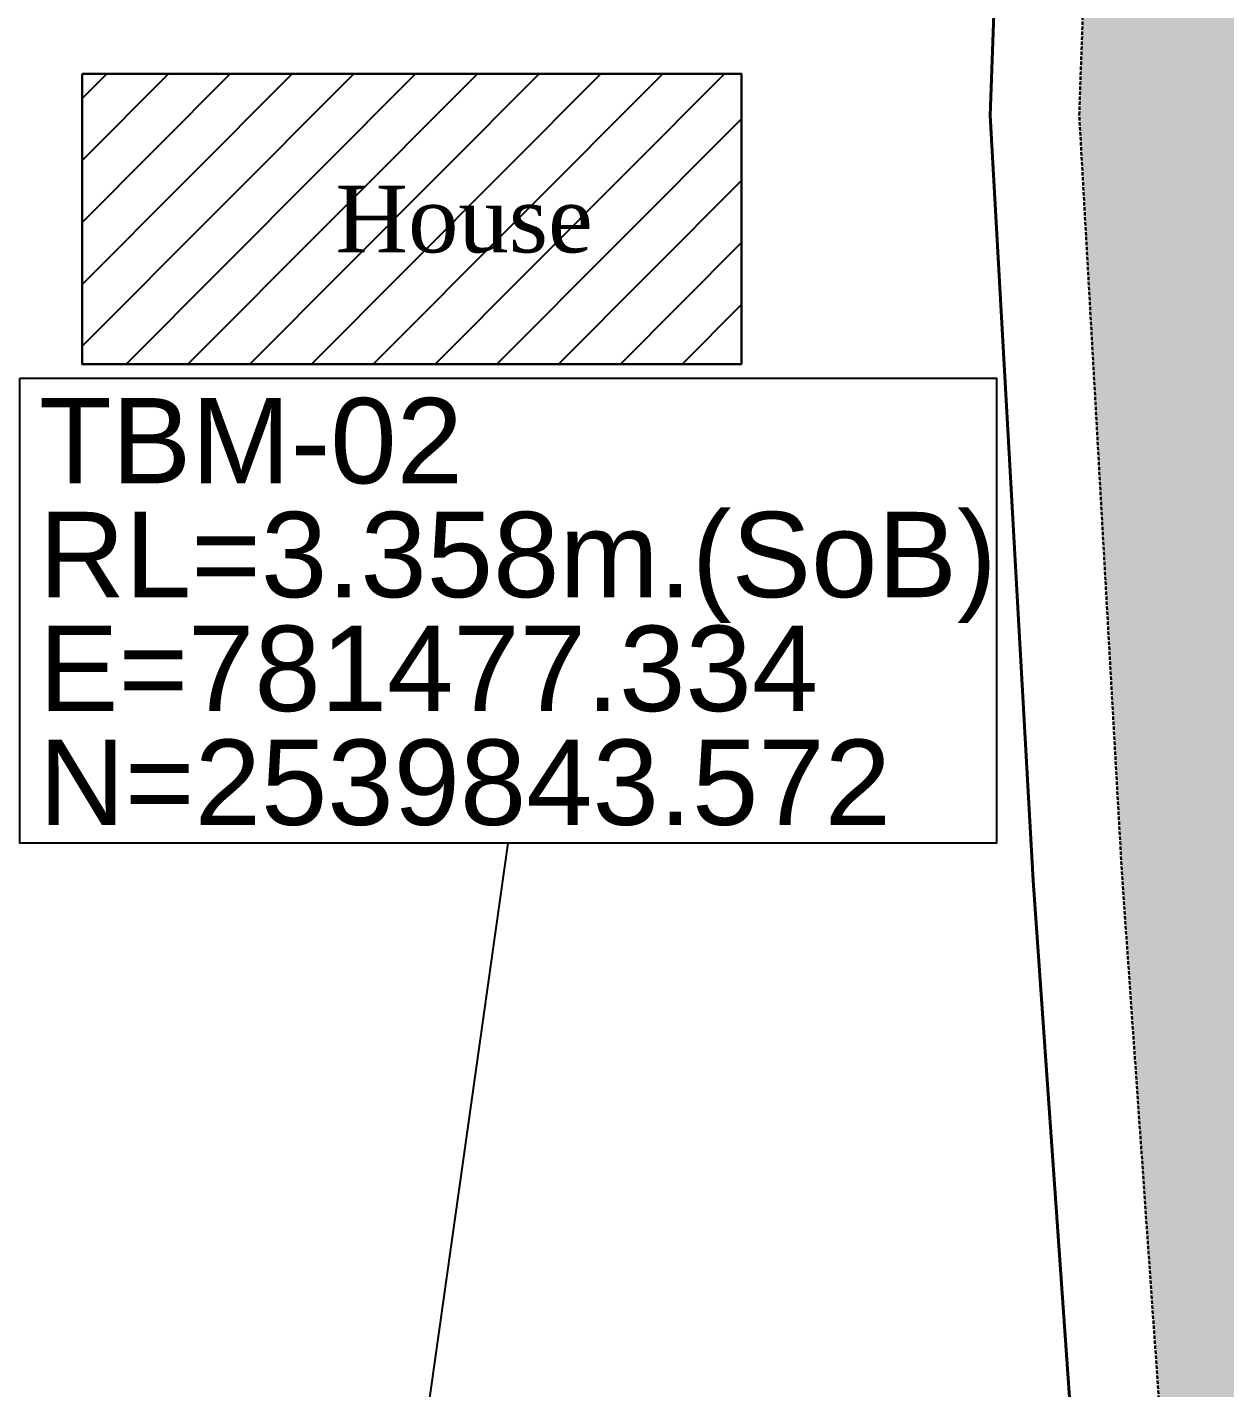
# Model space of a CAD drawing. Header units: inches. Extents: x 215676 to 3518780154, y 2761699 to 325936546.
# Drawn here: x 112945568 to 112972500, y 9488327 to 9518921 of the extents above; entities that cross this region are included whole.
import ezdxf
from ezdxf.enums import TextEntityAlignment as Align

# ---------------------------------------------------------------- set-up
doc = ezdxf.new("R2010")
doc.units = ezdxf.units.IN
doc.header["$LTSCALE"] = 20
doc.header["$MEASUREMENT"] = 0
doc.linetypes.add('DASHED', pattern=[0.75, 0.5, -0.25])
doc.linetypes.add('DASHED2', pattern=[0.375, 0.25, -0.125])
for name, color, linetype, lineweight in [('KHAL+RIVER BANK', 160, 'Continuous', 18), ('SEMI_PUCCA', 66, 'Continuous', 30), ('Water Body', 4, 'Continuous', 18), ('Water Line', 4, 'DASHED', 18)]:
    doc.layers.add(name, color=color, linetype=linetype, lineweight=lineweight)
doc.layers.add('Text', color=7, linetype='Continuous')
doc.styles.get("Standard").update_dxf_attribs({"font": 'times.ttf', "height": 1})
doc.styles.add('text', font='arial.ttf')
doc.styles.add('TR', font='times.ttf')
doc.dimstyles.get("Standard").update_dxf_attribs({"dimtxt": 0.18, "dimasz": 0.18, "dimexe": 0.18, "dimexo": 0.0625, "dimgap": 0.09, "dimtad": 0, "dimtih": 1, "dimtoh": 1, "dimdec": 4, "dimzin": 0, "dimdsep": 46, "dimtxsty": 'Standard', "dimcen": 0.09, "dimadec": 0, "dimazin": 0, "dimtfac": 1, "dimtdec": 4, "dimtofl": 0, "dimtmove": 0, "dimatfit": 3, "dimfxl": 1, "dimtolj": 1, "dimtzin": 0, "dimarcsym": 0})

msp = doc.modelspace()

# ---------------------------------------------------------------- hatches: boundary and pattern name
at = {"layer": 'SEMI_PUCCA', "lineweight": 25, "ltscale": 0.2}
h = msp.add_hatch(dxfattribs=at)
h.set_pattern_fill('ANSI31', color=256, scale=7867.43620184867)
h.set_pattern_definition([(45, (-659396366.2460881, -2491106631.102173), (-695.3896861099662, 695.3896861099663), [])])
h.paths.add_polyline_path([(112961351.399496, 9486368.41755104), (112962558.6348017, 9477549.682912827), (112968559.0845851, 9477918.69858551), (112967131.7362117, 9486685.726480484)])
h.paths.add_polyline_path([(112961444.1046809, 9477427.926527023), (112961402.5685939, 9479366.797401428), (112959087.3560694, 9479317.199001312), (112959128.8921717, 9477378.328126907)])
h.paths.add_polyline_path([(112961629.4630641, 9511346.637115479), (112961629.4630641, 9517876.822008133), (112946800.8889674, 9517876.822008133), (112946800.8889674, 9511346.637115479)])
h.paths.add_polyline_path([(112961897.6524664, 9480788.496566389), (112968284.4491636, 9481305.829104695), (112968103.1863198, 9483543.633314569), (112961716.3896226, 9483026.300776262)], flags=25)
h.paths.add_polyline_path([(112952123.1114627, 9513453.991741294), (112958530.8259544, 9513453.991741294), (112958530.8259544, 9515699.125122694), (112952123.1114627, 9515699.125122694)], flags=24)
at = {"layer": 'Water Line', "linetype": 'Continuous', "lineweight": 9, "ltscale": 15, "true_color": 0x7aafdf}
h = msp.add_hatch(dxfattribs=at)
h.set_pattern_fill('ANSI33', color=143, scale=8000, angle=25)
h.set_pattern_definition([(70, (-659396366.2460881, -2491106631.102173), (-1879.385241571816, 684.0402866513374), []), (70, (-659395084.5333196, -2491106033.429696), (-1879.385241571816, 684.0402866513374), [999.9999999999992, -499.9999999999996])])
h.paths.add_polyline_path([(113029149.7516536, 9519671.77158928), (113034294.3038996, 9559962.20834732), (113005410.041006, 9560134.175106049), (113004672.3222102, 9562199.211807251), (113003147.8129634, 9558086.999031067), (113002410.0941676, 9560152.035736084), (112973531.0686244, 9560323.97131157), (112971543.2310084, 9546872.626403809), (112969922.2517909, 9536275.814277649), (112969226.3817042, 9516954.05693245), (112970188.961584, 9499864.423732758), (112971710.3584651, 9478205.075429916), (112971880.0454615, 9477079.740093231), (113027094.5726374, 9472777.00863266), (113026951.5123957, 9486312.969892502), (113028424.5063227, 9506906.403596878)])
h.paths.add_polyline_path([(113027094.5726374, 9472777.00863266), (112971880.0454615, 9477079.740093231), (112972856.9962062, 9470600.76817894), (113027283.0166224, 9465606.586093903), (113027147.0875148, 9467808.19706726)])
h.paths.add_polyline_path([(113027283.0166224, 9465606.586093903), (112972856.9962062, 9470600.76817894), (112974133.0883082, 9462137.941532135), (112980211.158758, 9431945.098218918), (112985437.4107569, 9411331.420240402), (112996719.0953425, 9386104.331453323), (113010688.4135493, 9363128.535959244), (113031567.3377742, 9370164.3794384), (113032936.1003627, 9368451.167675018), (113033041.4969844, 9372835.607656479), (113034410.2595881, 9371122.39589119), (113055316.9259394, 9378167.588001251), (113043852.3076991, 9400833.997255325), (113035258.6952266, 9421150.038619995), (113030595.6668299, 9435594.815158844), (113028102.3953913, 9452335.306316376)])
h.paths.add_polyline_path([(112991801.4111079, 9539550.192918777), (112992712.0591029, 9528063.528446198), (112996634.9916133, 9528675.941785812), (112995724.3436183, 9540162.606258392)], flags=16)

# ---------------------------------------------------------------- linework, layer by layer
at = {"elevation": -10495.00355915564}
msp.add_lwpolyline([(112945405.2053584, 9511026.477140427), (112967362.6991938, 9511026.477140427), (112967362.6991938, 9500572.186946869), (112945405.2053584, 9500572.186946869)], close=True, dxfattribs=at)
at = {"layer": 'KHAL+RIVER BANK', "lineweight": 40, "ltscale": 15}
msp.add_lwpolyline([(113008745.7782496, 9362473.900798798), (112994944.7539119, 9385172.897827148), (112983541.1789759, 9410672.546899796), (112978260.2922572, 9431501.718137741), (112972162.7511958, 9461791.281930923), (112969720.8500422, 9477985.556684494), (112968192.9061183, 9499738.112035751), (112967224.354391, 9516933.769062042), (112967927.7198237, 9536463.644382477), (112969565.460348, 9547170.030138016), (112971511.1248988, 9560335.997348785)], dxfattribs=at)
at = {"layer": 'SEMI_PUCCA', "lineweight": 30}
msp.add_lwpolyline([(112946800.8889674, 9517876.822008133), (112961629.4630641, 9517876.822008133), (112961629.4630641, 9511346.637115479), (112946800.8889674, 9511346.637115479)], close=True, dxfattribs=at)
at = {"layer": 'Water Body', "linetype": 'DASHED2', "lineweight": 30, "ltscale": 15}
msp.add_lwpolyline([(113010688.4135493, 9363128.535959244), (112996719.0953425, 9386104.331453323), (112985437.4107569, 9411331.420240402), (112980211.158758, 9431945.098218918), (112974133.0883082, 9462137.941532135), (112971710.3584651, 9478205.075429916), (112970188.961584, 9499864.423732758), (112969226.3817042, 9516954.05693245), (112969922.2517909, 9536275.814277649), (112971543.2310084, 9546872.626403809), (112973531.0686244, 9560323.97131157)], dxfattribs=at)

# ---------------------------------------------------------------- texts
at = {"layer": 'Text', "style": 'TR'}
msp.add_text('House', height=1500, dxfattribs=at).set_placement((112952497.3003596, 9514608.461820602), align=Align.MIDDLE_LEFT)
at = {"layer": 'Text', "color": 30, "true_color": 0xf26722, "insert": (112945829.9551905, 9510584.777452469, -10495.00355915564), "char_height": 1920, "width": 23360.58443852942, "attachment_point": 1, "line_spacing_factor": 0.8, "style": 'text'}
msp.add_mtext('{\\C1;TBM-02\\C256;\\PRL=3.358m.(SoB)\\PE=781477.334\\PN=2539843.572}', dxfattribs=at)

# ---------------------------------------------------------------- leaders
msp.add_leader([(112953542.7539271, 9480471.897827148, -13248.58462729823), (112956383.9522761, 9500572.186946869, -13248.58462729823)], dimstyle='Standard', override={"dimgap": 0.09, "dimtad": 0})

doc.saveas('drawing.dxf')
